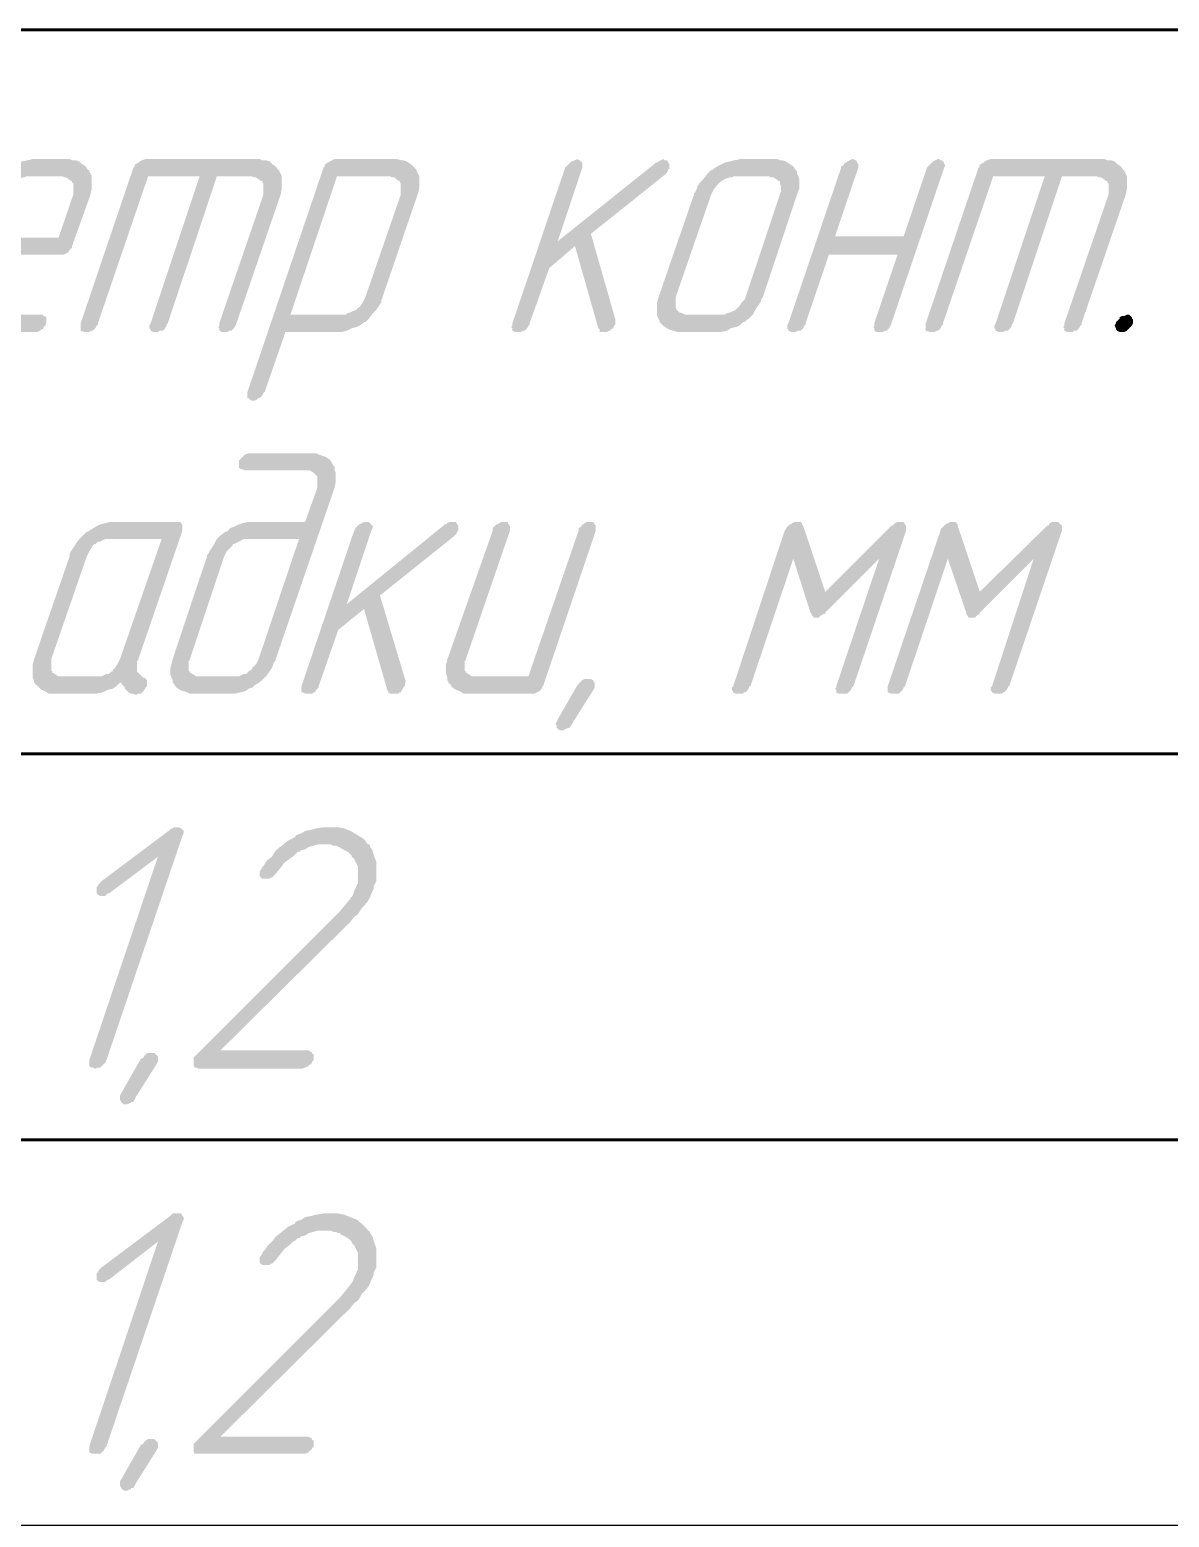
# Model space of a CAD drawing. Extents: x 260 to 1101, y 70 to 664.
# Drawn here: x 462.04 to 485.64, y 271.97 to 302.79 of the extents above; entities that cross this region are included whole.
import ezdxf

# ---------------------------------------------------------------- set-up
doc = ezdxf.new("R2010")
doc.units = 0
doc.header["$MEASUREMENT"] = 0
doc.layers.add('PDF _Геометрия', color=7, linetype='CONTINUOUS')
doc.layers.add('PDF _Сплошная заливка', color=7, linetype='CONTINUOUS')

msp = doc.modelspace()

# ---------------------------------------------------------------- hatches: boundary and pattern name
at = {"layer": 'PDF _Сплошная заливка', "transparency": 33554559}
h = msp.add_hatch(color=256, dxfattribs=at)
h.paths.add_polyline_path([(462.715, 299.754), (461.978, 299.754), (461.927, 299.729), (461.902, 299.729), (461.8, 299.704), (461.749, 299.678), (461.699, 299.627), (461.699, 299.627), (461.673, 299.627), (461.648, 299.602), (461.622, 299.577), (461.572, 299.475), (461.521, 299.424), (461.521, 299.373), (461.216, 298.484), (462.639, 298.484), (462.943, 299.373), (462.943, 299.399), (462.943, 299.399), (462.943, 299.424), (462.943, 299.475), (462.943, 299.551), (462.943, 299.602), (462.918, 299.627), (462.918, 299.653), (462.893, 299.653), (462.867, 299.678), (462.791, 299.729), (462.766, 299.729)], flags=0)
h.paths.add_polyline_path([(462.918, 300.085), (462.994, 300.085), (463.07, 300.059), (463.121, 300.008), (463.197, 299.958), (463.248, 299.881), (463.274, 299.881), (463.274, 299.856), (463.299, 299.805), (463.325, 299.754), (463.325, 299.678), (463.325, 299.602), (463.325, 299.5), (463.299, 299.373), (462.918, 298.307), (462.918, 298.307), (462.918, 298.281), (462.893, 298.256), (462.867, 298.23), (462.842, 298.18), (462.791, 298.154), (462.74, 298.129), (462.689, 298.129), (461.089, 298.129), (460.784, 297.24), (460.784, 297.24), (460.784, 297.214), (460.759, 297.189), (460.759, 297.138), (460.759, 297.062), (460.784, 297.037), (460.809, 296.986), (460.809, 296.986), (460.809, 296.96), (460.86, 296.935), (460.911, 296.91), (460.962, 296.884), (461.013, 296.884), (462.283, 296.884), (462.308, 296.884), (462.334, 296.859), (462.385, 296.833), (462.385, 296.808), (462.385, 296.783), (462.385, 296.757), (462.385, 296.706), (462.385, 296.706), (462.359, 296.656), (462.334, 296.63), (462.308, 296.579), (462.283, 296.579), (462.257, 296.554), (462.207, 296.529), (462.156, 296.529), (460.835, 296.529), (460.784, 296.529), (460.733, 296.554), (460.657, 296.579), (460.581, 296.605), (460.505, 296.656), (460.454, 296.732), (460.454, 296.732), (460.428, 296.757), (460.403, 296.808), (460.403, 296.859), (460.378, 296.935), (460.378, 297.037), (460.403, 297.138), (460.428, 297.24), (461.14, 299.373), (461.165, 299.399), (461.165, 299.424), (461.191, 299.475), (461.241, 299.551), (461.267, 299.627), (461.343, 299.704), (461.419, 299.805), (461.521, 299.881), (461.521, 299.881), (461.572, 299.907), (461.622, 299.958), (461.699, 299.983), (461.8, 300.034), (461.876, 300.059), (462.003, 300.085), (462.105, 300.11), (462.867, 300.11)], flags=0)
for points in [[(466.856, 300.085), (466.932, 300.085), (467.008, 300.059), (467.059, 300.008), (467.135, 299.958), (467.186, 299.881), (467.211, 299.881), (467.211, 299.856), (467.237, 299.805), (467.262, 299.754), (467.262, 299.678), (467.262, 299.602), (467.262, 299.5), (467.237, 299.373), (466.322, 296.706), (466.322, 296.681), (466.297, 296.656), (466.271, 296.605), (466.221, 296.554), (466.221, 296.554), (466.17, 296.554), (466.144, 296.529), (466.094, 296.529), (466.068, 296.529), (466.043, 296.529), (466.017, 296.529), (465.967, 296.554), (465.967, 296.579), (465.967, 296.605), (465.941, 296.63), (465.967, 296.656), (465.967, 296.706), (466.881, 299.373), (466.881, 299.399), (466.881, 299.399), (466.881, 299.424), (466.881, 299.475), (466.881, 299.551), (466.881, 299.602), (466.856, 299.627), (466.856, 299.653), (466.83, 299.653), (466.805, 299.678), (466.729, 299.729), (466.703, 299.729), (466.627, 299.754), (465.916, 299.754), (464.9, 296.706), (464.874, 296.681), (464.874, 296.656), (464.849, 296.605), (464.798, 296.554), (464.773, 296.554), (464.747, 296.554), (464.696, 296.529), (464.646, 296.529), (464.646, 296.529), (464.62, 296.529), (464.595, 296.529), (464.544, 296.554), (464.544, 296.579), (464.518, 296.605), (464.518, 296.63), (464.518, 296.656), (464.544, 296.706), (465.56, 299.754), (464.493, 299.754), (463.452, 296.706), (463.452, 296.681), (463.426, 296.656), (463.401, 296.605), (463.35, 296.554), (463.35, 296.554), (463.325, 296.554), (463.274, 296.529), (463.223, 296.529), (463.223, 296.529), (463.197, 296.529), (463.172, 296.529), (463.096, 296.554), (463.096, 296.579), (463.096, 296.605), (463.096, 296.63), (463.096, 296.656), (463.096, 296.706), (464.188, 299.932), (464.188, 299.932), (464.214, 299.958), (464.214, 299.983), (464.239, 300.008), (464.29, 300.034), (464.315, 300.059), (464.366, 300.085), (464.442, 300.11), (466.805, 300.11)], [(475.189, 300.085), (475.239, 300.085), (475.265, 300.034), (475.265, 300.034), (475.29, 300.008), (475.29, 299.958), (475.29, 299.907), (475.265, 299.907), (475.265, 299.881), (475.239, 299.831), (475.189, 299.78), (473.664, 298.561), (474.172, 296.783), (474.172, 296.706), (474.172, 296.681), (474.147, 296.656), (474.122, 296.605), (474.071, 296.579), (474.071, 296.554), (474.045, 296.554), (473.994, 296.529), (473.944, 296.529), (473.918, 296.529), (473.867, 296.529), (473.842, 296.529), (473.842, 296.554), (473.842, 296.579), (473.817, 296.605), (473.334, 298.307), (472.8, 297.849), (472.394, 296.706), (472.394, 296.681), (472.369, 296.656), (472.343, 296.605), (472.292, 296.554), (472.292, 296.554), (472.267, 296.554), (472.216, 296.529), (472.165, 296.529), (472.14, 296.529), (472.14, 296.529), (472.089, 296.529), (472.038, 296.554), (472.038, 296.579), (472.038, 296.605), (472.013, 296.63), (472.038, 296.656), (472.038, 296.706), (473.131, 299.932), (473.131, 299.932), (473.156, 299.958), (473.182, 299.983), (473.232, 300.034), (473.232, 300.034), (473.258, 300.059), (473.334, 300.085), (473.385, 300.11), (473.385, 300.11), (473.41, 300.085), (473.436, 300.085), (473.461, 300.059), (473.486, 300.034), (473.486, 300.008), (473.486, 299.983), (473.486, 299.932), (472.978, 298.408), (475.011, 300.034), (475.011, 300.034), (475.036, 300.034), (475.062, 300.059), (475.112, 300.085), (475.163, 300.11), (475.163, 300.11)], [(480.905, 300.085), (480.93, 300.085), (480.955, 300.059), (480.981, 300.034), (480.981, 300.008), (481.006, 299.983), (480.981, 299.932), (479.888, 296.706), (479.888, 296.681), (479.863, 296.656), (479.838, 296.605), (479.787, 296.554), (479.787, 296.554), (479.761, 296.554), (479.711, 296.529), (479.66, 296.529), (479.634, 296.529), (479.609, 296.529), (479.584, 296.529), (479.533, 296.554), (479.533, 296.579), (479.533, 296.605), (479.507, 296.63), (479.533, 296.656), (479.533, 296.706), (480.015, 298.129), (478.593, 298.129), (478.11, 296.706), (478.11, 296.681), (478.085, 296.656), (478.059, 296.605), (478.008, 296.554), (477.983, 296.554), (477.958, 296.554), (477.907, 296.529), (477.856, 296.529), (477.856, 296.529), (477.831, 296.529), (477.805, 296.529), (477.754, 296.554), (477.754, 296.579), (477.729, 296.605), (477.729, 296.63), (477.729, 296.656), (477.754, 296.706), (478.847, 299.932), (478.847, 299.932), (478.847, 299.958), (478.898, 299.983), (478.923, 300.034), (478.948, 300.034), (478.974, 300.059), (479.025, 300.085), (479.075, 300.11), (479.101, 300.11), (479.126, 300.085), (479.152, 300.085), (479.177, 300.059), (479.177, 300.034), (479.202, 300.008), (479.202, 299.983), (479.202, 299.932), (478.72, 298.51), (480.142, 298.51), (480.625, 299.932), (480.625, 299.932), (480.651, 299.958), (480.676, 299.983), (480.727, 300.034), (480.727, 300.034), (480.752, 300.059), (480.803, 300.085), (480.854, 300.11), (480.879, 300.11)], [(484.36, 300.085), (484.436, 300.085), (484.512, 300.059), (484.563, 300.008), (484.639, 299.958), (484.69, 299.881), (484.715, 299.881), (484.715, 299.856), (484.741, 299.805), (484.766, 299.754), (484.766, 299.678), (484.766, 299.602), (484.766, 299.5), (484.741, 299.373), (483.826, 296.706), (483.826, 296.681), (483.801, 296.656), (483.775, 296.605), (483.725, 296.554), (483.725, 296.554), (483.674, 296.554), (483.648, 296.529), (483.597, 296.529), (483.572, 296.529), (483.547, 296.529), (483.521, 296.529), (483.47, 296.554), (483.47, 296.579), (483.47, 296.605), (483.445, 296.63), (483.47, 296.656), (483.47, 296.706), (484.385, 299.373), (484.385, 299.399), (484.385, 299.399), (484.385, 299.424), (484.385, 299.475), (484.385, 299.551), (484.385, 299.602), (484.36, 299.627), (484.36, 299.653), (484.334, 299.653), (484.309, 299.678), (484.233, 299.729), (484.207, 299.729), (484.131, 299.754), (483.42, 299.754), (482.404, 296.706), (482.378, 296.681), (482.378, 296.656), (482.353, 296.605), (482.302, 296.554), (482.276, 296.554), (482.251, 296.554), (482.2, 296.529), (482.149, 296.529), (482.149, 296.529), (482.124, 296.529), (482.099, 296.529), (482.048, 296.554), (482.048, 296.579), (482.022, 296.605), (482.022, 296.63), (482.022, 296.656), (482.048, 296.706), (483.064, 299.754), (481.997, 299.754), (480.955, 296.706), (480.955, 296.681), (480.93, 296.656), (480.905, 296.605), (480.854, 296.554), (480.854, 296.554), (480.828, 296.554), (480.778, 296.529), (480.727, 296.529), (480.727, 296.529), (480.701, 296.529), (480.676, 296.529), (480.6, 296.554), (480.6, 296.579), (480.6, 296.605), (480.6, 296.63), (480.6, 296.656), (480.6, 296.706), (481.692, 299.932), (481.692, 299.932), (481.718, 299.958), (481.718, 299.983), (481.743, 300.008), (481.794, 300.034), (481.819, 300.059), (481.87, 300.085), (481.946, 300.11), (484.309, 300.11)], [(484.817, 296.884), (484.842, 296.859), (484.868, 296.833), (484.868, 296.808), (484.893, 296.783), (484.893, 296.757), (484.893, 296.706), (484.893, 296.706), (484.868, 296.656), (484.842, 296.63), (484.791, 296.579), (484.791, 296.579), (484.766, 296.554), (484.715, 296.529), (484.665, 296.529), (484.639, 296.529), (484.614, 296.529), (484.563, 296.554), (484.537, 296.579), (484.537, 296.579), (484.537, 296.605), (484.512, 296.656), (484.537, 296.706), (484.537, 296.706), (484.537, 296.732), (484.563, 296.757), (484.614, 296.808), (484.614, 296.833), (484.665, 296.859), (484.715, 296.859), (484.766, 296.884), (484.791, 296.884)], [(470.844, 292.592), (470.87, 292.592), (470.895, 292.541), (470.895, 292.541), (470.921, 292.515), (470.921, 292.465), (470.921, 292.414), (470.895, 292.414), (470.895, 292.388), (470.87, 292.338), (470.819, 292.287), (469.295, 291.068), (469.828, 289.29), (469.803, 289.188), (469.803, 289.188), (469.777, 289.163), (469.752, 289.112), (469.726, 289.061), (469.701, 289.061), (469.676, 289.036), (469.625, 289.036), (469.574, 289.036), (469.549, 289.036), (469.523, 289.036), (469.498, 289.036), (469.472, 289.061), (469.472, 289.061), (469.447, 289.112), (468.964, 290.788), (468.431, 290.356), (468.024, 289.188), (468.024, 289.188), (468.024, 289.163), (467.974, 289.112), (467.948, 289.061), (467.923, 289.061), (467.897, 289.036), (467.847, 289.036), (467.796, 289.036), (467.796, 289.036), (467.77, 289.036), (467.745, 289.036), (467.694, 289.061), (467.669, 289.061), (467.669, 289.112), (467.669, 289.137), (467.669, 289.163), (467.669, 289.188), (468.761, 292.414), (468.786, 292.439), (468.786, 292.465), (468.812, 292.49), (468.863, 292.541), (468.863, 292.541), (468.914, 292.566), (468.964, 292.592), (469.015, 292.592), (469.015, 292.592), (469.041, 292.592), (469.066, 292.592), (469.117, 292.541), (469.117, 292.541), (469.142, 292.515), (469.142, 292.465), (469.117, 292.414), (468.609, 290.89), (470.641, 292.541), (470.641, 292.541), (470.666, 292.541), (470.692, 292.566), (470.743, 292.592), (470.794, 292.592), (470.819, 292.592)], [(473.69, 292.592), (473.715, 292.592), (473.74, 292.541), (473.74, 292.541), (473.766, 292.515), (473.766, 292.465), (473.766, 292.414), (472.673, 289.188), (472.673, 289.188), (472.648, 289.163), (472.648, 289.137), (472.623, 289.112), (472.597, 289.086), (472.546, 289.061), (472.496, 289.036), (472.419, 289.036), (471.124, 289.036), (471.073, 289.036), (471.022, 289.036), (470.946, 289.086), (470.87, 289.112), (470.794, 289.163), (470.743, 289.239), (470.717, 289.239), (470.717, 289.264), (470.692, 289.315), (470.692, 289.366), (470.666, 289.442), (470.666, 289.544), (470.666, 289.645), (470.692, 289.747), (471.632, 292.414), (471.632, 292.439), (471.632, 292.465), (471.657, 292.49), (471.708, 292.541), (471.733, 292.541), (471.759, 292.566), (471.81, 292.592), (471.86, 292.592), (471.86, 292.592), (471.886, 292.592), (471.937, 292.592), (471.962, 292.541), (471.962, 292.541), (471.988, 292.515), (471.988, 292.465), (471.988, 292.414), (471.073, 289.747), (471.073, 289.721), (471.048, 289.721), (471.048, 289.696), (471.048, 289.645), (471.048, 289.569), (471.048, 289.518), (471.073, 289.493), (471.073, 289.467), (471.098, 289.467), (471.124, 289.442), (471.2, 289.391), (471.251, 289.391), (471.302, 289.391), (472.369, 289.391), (473.41, 292.414), (473.41, 292.439), (473.41, 292.465), (473.461, 292.49), (473.486, 292.541), (473.512, 292.541), (473.537, 292.566), (473.588, 292.592), (473.639, 292.592), (473.664, 292.592)], [(480.092, 292.592), (480.142, 292.592), (480.168, 292.541), (480.168, 292.541), (480.193, 292.515), (480.193, 292.465), (480.193, 292.439), (480.193, 292.414), (479.101, 289.188), (479.101, 289.188), (479.075, 289.163), (479.05, 289.112), (478.999, 289.061), (478.999, 289.061), (478.974, 289.036), (478.923, 289.036), (478.872, 289.036), (478.847, 289.036), (478.821, 289.036), (478.796, 289.036), (478.745, 289.061), (478.745, 289.061), (478.745, 289.112), (478.72, 289.137), (478.745, 289.163), (478.745, 289.188), (479.634, 291.83), (478.517, 290.712), (478.517, 290.687), (478.491, 290.687), (478.44, 290.661), (478.389, 290.61), (478.364, 290.61), (478.313, 290.61), (478.313, 290.61), (478.288, 290.61), (478.237, 290.661), (478.237, 290.687), (478.212, 290.712), (477.856, 291.83), (476.967, 289.188), (476.941, 289.188), (476.941, 289.163), (476.916, 289.112), (476.865, 289.061), (476.84, 289.061), (476.814, 289.036), (476.764, 289.036), (476.713, 289.036), (476.713, 289.036), (476.687, 289.036), (476.662, 289.036), (476.611, 289.061), (476.611, 289.061), (476.586, 289.112), (476.586, 289.137), (476.586, 289.163), (476.611, 289.188), (477.678, 292.414), (477.704, 292.439), (477.704, 292.465), (477.729, 292.49), (477.78, 292.541), (477.805, 292.541), (477.831, 292.566), (477.881, 292.592), (477.932, 292.592), (477.958, 292.592), (477.983, 292.592), (478.008, 292.592), (478.008, 292.592), (478.034, 292.566), (478.034, 292.541), (478.059, 292.515), (478.517, 291.144), (479.888, 292.515), (479.914, 292.515), (479.914, 292.515), (479.965, 292.566), (480.015, 292.592), (480.041, 292.592)], [(483.318, 292.592), (483.343, 292.592), (483.394, 292.541), (483.394, 292.541), (483.42, 292.515), (483.42, 292.465), (483.42, 292.439), (483.42, 292.414), (482.327, 289.188), (482.302, 289.188), (482.302, 289.163), (482.276, 289.112), (482.226, 289.061), (482.2, 289.061), (482.175, 289.036), (482.124, 289.036), (482.073, 289.036), (482.073, 289.036), (482.048, 289.036), (482.022, 289.036), (481.972, 289.061), (481.972, 289.061), (481.946, 289.112), (481.946, 289.137), (481.946, 289.163), (481.972, 289.188), (482.835, 291.83), (481.718, 290.712), (481.718, 290.687), (481.718, 290.687), (481.667, 290.661), (481.616, 290.61), (481.591, 290.61), (481.54, 290.61), (481.514, 290.61), (481.489, 290.61), (481.463, 290.661), (481.438, 290.687), (481.438, 290.712), (481.057, 291.83), (480.168, 289.188), (480.168, 289.188), (480.142, 289.163), (480.117, 289.112), (480.066, 289.061), (480.066, 289.061), (480.041, 289.036), (479.99, 289.036), (479.939, 289.036), (479.939, 289.036), (479.914, 289.036), (479.888, 289.036), (479.812, 289.061), (479.812, 289.061), (479.812, 289.112), (479.812, 289.137), (479.812, 289.163), (479.812, 289.188), (480.905, 292.414), (480.905, 292.439), (480.93, 292.465), (480.955, 292.49), (481.006, 292.541), (481.006, 292.541), (481.057, 292.566), (481.108, 292.592), (481.159, 292.592), (481.184, 292.592), (481.184, 292.592), (481.209, 292.592), (481.235, 292.592), (481.235, 292.566), (481.26, 292.541), (481.26, 292.515), (481.718, 291.144), (483.115, 292.515), (483.115, 292.515), (483.14, 292.515), (483.166, 292.566), (483.216, 292.592), (483.267, 292.592), (483.293, 292.592)], [(473.664, 289.34), (473.69, 289.315), (473.715, 289.315), (473.715, 289.29), (473.74, 289.264), (473.74, 289.213), (473.74, 289.188), (473.74, 289.163), (473.715, 289.112), (473.283, 288.426), (473.258, 288.375), (473.207, 288.324), (473.182, 288.324), (473.182, 288.324), (473.131, 288.299), (473.105, 288.274), (473.08, 288.274), (473.055, 288.274), (473.029, 288.274), (472.978, 288.299), (472.978, 288.324), (472.953, 288.324), (472.953, 288.375), (472.928, 288.401), (472.953, 288.451), (472.953, 288.451), (472.978, 288.502), (473.385, 289.213), (473.41, 289.239), (473.461, 289.29), (473.486, 289.315), (473.486, 289.315), (473.537, 289.34), (473.563, 289.34), (473.588, 289.34), (473.613, 289.34)], [(465.128, 286.267), (465.179, 286.242), (465.204, 286.216), (465.204, 286.216), (465.23, 286.191), (465.23, 286.14), (465.204, 286.089), (463.629, 281.441), (463.629, 281.441), (463.604, 281.39), (463.579, 281.365), (463.528, 281.314), (463.528, 281.314), (463.502, 281.289), (463.452, 281.289), (463.401, 281.263), (463.375, 281.263), (463.375, 281.289), (463.325, 281.289), (463.274, 281.314), (463.274, 281.314), (463.274, 281.339), (463.274, 281.39), (463.274, 281.416), (463.274, 281.441), (464.696, 285.657), (463.68, 284.895), (463.655, 284.895), (463.629, 284.87), (463.604, 284.845), (463.553, 284.845), (463.528, 284.845), (463.502, 284.845), (463.452, 284.87), (463.426, 284.895), (463.426, 284.895), (463.426, 284.946), (463.426, 284.972), (463.426, 285.022), (463.426, 285.022), (463.452, 285.048), (463.477, 285.099), (463.528, 285.149), (464.95, 286.216), (464.976, 286.242), (465.001, 286.242), (465.027, 286.267), (465.103, 286.267), (465.103, 286.267)], [(468.329, 286.267), (468.38, 286.267), (468.431, 286.267), (468.558, 286.242), (468.685, 286.191), (468.812, 286.115), (468.939, 286.038), (468.99, 285.988), (469.041, 285.911), (469.041, 285.911), (469.066, 285.911), (469.091, 285.886), (469.091, 285.861), (469.142, 285.784), (469.168, 285.683), (469.218, 285.556), (469.218, 285.403), (469.218, 285.327), (469.218, 285.226), (469.218, 285.149), (469.168, 285.048), (469.168, 285.048), (469.168, 285.022), (469.168, 284.997), (469.142, 284.946), (469.117, 284.895), (469.091, 284.819), (469.015, 284.692), (468.99, 284.692), (468.99, 284.667), (468.964, 284.641), (468.914, 284.591), (468.888, 284.54), (468.837, 284.464), (468.761, 284.413), (468.685, 284.311), (465.992, 281.644), (467.821, 281.644), (467.847, 281.619), (467.872, 281.619), (467.897, 281.568), (467.923, 281.568), (467.923, 281.543), (467.923, 281.492), (467.923, 281.466), (467.923, 281.441), (467.897, 281.416), (467.872, 281.365), (467.821, 281.339), (467.821, 281.314), (467.796, 281.314), (467.745, 281.289), (467.669, 281.263), (465.535, 281.263), (465.509, 281.289), (465.459, 281.289), (465.433, 281.339), (465.433, 281.339), (465.433, 281.365), (465.433, 281.416), (465.433, 281.466), (465.433, 281.466), (465.433, 281.492), (465.484, 281.543), (468.456, 284.514), (468.583, 284.667), (468.685, 284.794), (468.685, 284.794), (468.685, 284.819), (468.71, 284.819), (468.736, 284.87), (468.761, 284.946), (468.812, 285.048), (468.812, 285.048), (468.812, 285.073), (468.837, 285.099), (468.837, 285.175), (468.837, 285.251), (468.837, 285.353), (468.837, 285.454), (468.786, 285.556), (468.761, 285.607), (468.71, 285.657), (468.71, 285.657), (468.71, 285.683), (468.685, 285.708), (468.66, 285.734), (468.583, 285.784), (468.482, 285.835), (468.482, 285.835), (468.456, 285.861), (468.431, 285.861), (468.38, 285.886), (468.329, 285.886), (468.278, 285.911), (468.151, 285.911), (468.101, 285.911), (468.05, 285.911), (467.999, 285.911), (467.923, 285.886), (467.821, 285.861), (467.745, 285.81), (467.643, 285.784), (467.643, 285.759), (467.592, 285.759), (467.542, 285.708), (467.491, 285.657), (467.415, 285.607), (467.313, 285.53), (467.237, 285.429), (467.135, 285.302), (467.135, 285.302), (467.11, 285.276), (467.084, 285.251), (467.059, 285.226), (467.034, 285.226), (467.008, 285.2), (466.983, 285.2), (466.932, 285.2), (466.932, 285.2), (466.907, 285.2), (466.856, 285.2), (466.83, 285.226), (466.805, 285.251), (466.805, 285.276), (466.805, 285.302), (466.805, 285.353), (466.856, 285.429), (466.856, 285.429), (466.856, 285.454), (466.881, 285.454), (466.907, 285.505), (466.957, 285.581), (467.059, 285.657), (467.135, 285.784), (467.262, 285.886), (467.389, 285.988), (467.542, 286.064), (467.542, 286.064), (467.542, 286.089), (467.592, 286.115), (467.669, 286.14), (467.745, 286.191), (467.872, 286.216), (467.974, 286.242), (468.126, 286.267), (468.253, 286.267), (468.304, 286.267)], [(464.62, 281.593), (464.646, 281.568), (464.671, 281.543), (464.671, 281.543), (464.696, 281.517), (464.696, 281.466), (464.696, 281.441), (464.696, 281.416), (464.671, 281.365), (464.239, 280.679), (464.214, 280.628), (464.188, 280.577), (464.137, 280.577), (464.137, 280.552), (464.112, 280.552), (464.061, 280.527), (464.036, 280.527), (464.036, 280.527), (463.985, 280.527), (463.96, 280.552), (463.934, 280.577), (463.934, 280.577), (463.909, 280.628), (463.909, 280.654), (463.909, 280.679), (463.909, 280.704), (463.934, 280.755), (464.341, 281.466), (464.392, 281.492), (464.417, 281.543), (464.442, 281.543), (464.442, 281.568), (464.493, 281.593), (464.544, 281.593), (464.569, 281.593), (464.569, 281.593)], [(465.128, 278.266), (465.179, 278.266), (465.204, 278.215), (465.204, 278.215), (465.23, 278.19), (465.23, 278.139), (465.204, 278.088), (463.629, 273.44), (463.629, 273.44), (463.604, 273.415), (463.579, 273.364), (463.528, 273.313), (463.528, 273.313), (463.502, 273.288), (463.452, 273.288), (463.401, 273.288), (463.375, 273.288), (463.375, 273.288), (463.325, 273.288), (463.274, 273.313), (463.274, 273.313), (463.274, 273.338), (463.274, 273.389), (463.274, 273.415), (463.274, 273.44), (464.696, 277.682), (463.68, 276.894), (463.655, 276.894), (463.629, 276.869), (463.604, 276.844), (463.553, 276.844), (463.528, 276.844), (463.502, 276.844), (463.452, 276.869), (463.426, 276.894), (463.426, 276.894), (463.426, 276.945), (463.426, 276.971), (463.426, 277.021), (463.426, 277.021), (463.452, 277.047), (463.477, 277.098), (463.528, 277.148), (464.95, 278.215), (464.976, 278.241), (465.001, 278.266), (465.027, 278.266), (465.103, 278.266), (465.103, 278.266)], [(468.329, 278.266), (468.38, 278.266), (468.431, 278.266), (468.558, 278.241), (468.685, 278.19), (468.812, 278.139), (468.939, 278.037), (468.99, 277.987), (469.041, 277.936), (469.041, 277.91), (469.066, 277.91), (469.091, 277.885), (469.091, 277.86), (469.142, 277.783), (469.168, 277.682), (469.218, 277.555), (469.218, 277.402), (469.218, 277.326), (469.218, 277.225), (469.218, 277.148), (469.168, 277.047), (469.168, 277.047), (469.168, 277.021), (469.168, 276.996), (469.142, 276.945), (469.117, 276.894), (469.091, 276.818), (469.015, 276.691), (468.99, 276.691), (468.99, 276.666), (468.964, 276.64), (468.914, 276.59), (468.888, 276.539), (468.837, 276.463), (468.761, 276.412), (468.685, 276.31), (465.992, 273.643), (467.821, 273.643), (467.847, 273.618), (467.872, 273.618), (467.897, 273.567), (467.923, 273.567), (467.923, 273.542), (467.923, 273.491), (467.923, 273.466), (467.923, 273.44), (467.897, 273.415), (467.872, 273.364), (467.821, 273.338), (467.821, 273.313), (467.796, 273.313), (467.745, 273.288), (467.669, 273.288), (465.535, 273.288), (465.509, 273.288), (465.459, 273.288), (465.433, 273.338), (465.433, 273.338), (465.433, 273.364), (465.433, 273.415), (465.433, 273.466), (465.433, 273.466), (465.433, 273.491), (465.484, 273.542), (468.456, 276.513), (468.583, 276.666), (468.685, 276.793), (468.685, 276.793), (468.685, 276.818), (468.71, 276.818), (468.736, 276.869), (468.761, 276.945), (468.812, 277.047), (468.812, 277.047), (468.812, 277.072), (468.837, 277.098), (468.837, 277.174), (468.837, 277.25), (468.837, 277.352), (468.837, 277.453), (468.786, 277.555), (468.761, 277.606), (468.71, 277.656), (468.71, 277.682), (468.71, 277.682), (468.685, 277.707), (468.66, 277.733), (468.583, 277.783), (468.482, 277.834), (468.482, 277.834), (468.456, 277.86), (468.431, 277.86), (468.38, 277.885), (468.329, 277.885), (468.278, 277.91), (468.151, 277.91), (468.101, 277.91), (468.05, 277.91), (467.999, 277.91), (467.923, 277.885), (467.821, 277.86), (467.745, 277.809), (467.643, 277.783), (467.643, 277.758), (467.592, 277.758), (467.542, 277.707), (467.491, 277.682), (467.415, 277.606), (467.313, 277.529), (467.237, 277.428), (467.135, 277.301), (467.135, 277.301), (467.11, 277.276), (467.084, 277.25), (467.059, 277.225), (467.034, 277.225), (467.008, 277.199), (466.983, 277.199), (466.932, 277.199), (466.932, 277.199), (466.907, 277.199), (466.856, 277.199), (466.83, 277.225), (466.805, 277.25), (466.805, 277.276), (466.805, 277.301), (466.805, 277.352), (466.856, 277.428), (466.856, 277.428), (466.856, 277.453), (466.881, 277.479), (466.907, 277.504), (466.957, 277.58), (467.059, 277.682), (467.135, 277.783), (467.262, 277.885), (467.389, 277.987), (467.542, 278.063), (467.542, 278.063), (467.542, 278.088), (467.592, 278.114), (467.669, 278.139), (467.745, 278.19), (467.872, 278.215), (467.974, 278.241), (468.126, 278.266), (468.253, 278.266), (468.304, 278.266)], [(464.62, 273.592), (464.646, 273.567), (464.671, 273.542), (464.671, 273.542), (464.696, 273.516), (464.696, 273.466), (464.696, 273.44), (464.696, 273.415), (464.671, 273.364), (464.239, 272.678), (464.214, 272.627), (464.188, 272.577), (464.137, 272.577), (464.137, 272.551), (464.112, 272.551), (464.061, 272.526), (464.036, 272.526), (464.036, 272.526), (463.985, 272.526), (463.96, 272.551), (463.934, 272.577), (463.934, 272.577), (463.909, 272.627), (463.909, 272.653), (463.909, 272.678), (463.909, 272.703), (463.934, 272.754), (464.341, 273.466), (464.392, 273.491), (464.417, 273.542), (464.442, 273.542), (464.442, 273.567), (464.493, 273.592), (464.544, 273.592), (464.569, 273.592), (464.569, 273.592)]]:
    msp.add_hatch(color=256, dxfattribs=at).paths.add_polyline_path(points)
h = msp.add_hatch(color=256, dxfattribs=at)
h.paths.add_polyline_path([(469.498, 299.754), (468.405, 299.754), (467.44, 296.884), (468.533, 296.884), (468.583, 296.884), (468.609, 296.91), (468.685, 296.935), (468.736, 296.96), (468.812, 296.986), (468.812, 296.986), (468.812, 297.011), (468.863, 297.037), (468.888, 297.062), (468.939, 297.138), (468.964, 297.189), (468.99, 297.24), (469.726, 299.373), (469.726, 299.399), (469.726, 299.399), (469.726, 299.424), (469.726, 299.475), (469.726, 299.551), (469.726, 299.602), (469.701, 299.627), (469.701, 299.653), (469.701, 299.653), (469.65, 299.678), (469.599, 299.729), (469.549, 299.729)], flags=0)
h.paths.add_polyline_path([(469.726, 300.085), (469.777, 300.085), (469.854, 300.059), (469.93, 300.008), (469.981, 299.958), (470.057, 299.881), (470.057, 299.881), (470.057, 299.856), (470.082, 299.805), (470.108, 299.754), (470.108, 299.678), (470.108, 299.602), (470.108, 299.5), (470.082, 299.399), (469.345, 297.24), (469.345, 297.214), (469.32, 297.189), (469.32, 297.138), (469.269, 297.062), (469.218, 296.986), (469.142, 296.91), (469.066, 296.808), (468.99, 296.732), (468.964, 296.732), (468.939, 296.706), (468.863, 296.656), (468.812, 296.63), (468.71, 296.605), (468.609, 296.554), (468.507, 296.529), (468.405, 296.529), (467.338, 296.529), (466.907, 295.284), (466.907, 295.284), (466.881, 295.259), (466.856, 295.208), (466.805, 295.157), (466.78, 295.157), (466.754, 295.132), (466.703, 295.106), (466.652, 295.106), (466.652, 295.106), (466.627, 295.106), (466.602, 295.132), (466.576, 295.157), (466.551, 295.157), (466.551, 295.182), (466.551, 295.233), (466.551, 295.284), (468.126, 299.932), (468.126, 299.932), (468.151, 299.958), (468.151, 299.983), (468.177, 300.008), (468.202, 300.034), (468.253, 300.059), (468.304, 300.085), (468.355, 300.11), (469.65, 300.11)], flags=0)
h = msp.add_hatch(color=256, dxfattribs=at)
h.paths.add_polyline_path([(477.348, 299.754), (476.611, 299.754), (476.586, 299.729), (476.535, 299.729), (476.459, 299.704), (476.408, 299.678), (476.332, 299.627), (476.332, 299.627), (476.332, 299.627), (476.306, 299.602), (476.281, 299.577), (476.205, 299.475), (476.179, 299.424), (476.154, 299.373), (475.417, 297.24), (475.417, 297.24), (475.417, 297.214), (475.417, 297.189), (475.417, 297.138), (475.417, 297.062), (475.417, 297.037), (475.443, 296.986), (475.443, 296.986), (475.468, 296.96), (475.493, 296.935), (475.57, 296.91), (475.62, 296.884), (475.671, 296.884), (476.408, 296.884), (476.433, 296.884), (476.459, 296.91), (476.56, 296.935), (476.611, 296.96), (476.662, 296.986), (476.662, 296.986), (476.687, 297.011), (476.713, 297.037), (476.738, 297.062), (476.789, 297.138), (476.84, 297.189), (476.865, 297.24), (477.577, 299.373), (477.577, 299.399), (477.577, 299.399), (477.602, 299.424), (477.602, 299.475), (477.602, 299.551), (477.577, 299.602), (477.577, 299.627), (477.577, 299.653), (477.551, 299.653), (477.526, 299.678), (477.45, 299.729), (477.399, 299.729)], flags=0)
h.paths.add_polyline_path([(477.577, 300.085), (477.627, 300.085), (477.704, 300.059), (477.78, 300.008), (477.856, 299.958), (477.907, 299.881), (477.907, 299.881), (477.932, 299.856), (477.932, 299.805), (477.958, 299.754), (477.983, 299.678), (477.983, 299.602), (477.983, 299.5), (477.932, 299.373), (477.221, 297.24), (477.196, 297.214), (477.196, 297.189), (477.17, 297.138), (477.119, 297.062), (477.068, 296.986), (477.018, 296.884), (476.941, 296.808), (476.84, 296.732), (476.814, 296.732), (476.789, 296.706), (476.738, 296.656), (476.662, 296.63), (476.56, 296.605), (476.484, 296.554), (476.357, 296.529), (476.256, 296.529), (475.493, 296.529), (475.443, 296.529), (475.366, 296.554), (475.29, 296.579), (475.239, 296.605), (475.163, 296.656), (475.087, 296.732), (475.087, 296.732), (475.087, 296.757), (475.062, 296.808), (475.036, 296.859), (475.036, 296.935), (475.036, 297.037), (475.036, 297.138), (475.062, 297.24), (475.798, 299.373), (475.798, 299.399), (475.824, 299.424), (475.849, 299.475), (475.874, 299.551), (475.925, 299.627), (476.001, 299.704), (476.078, 299.805), (476.154, 299.881), (476.179, 299.881), (476.205, 299.907), (476.281, 299.958), (476.332, 299.983), (476.433, 300.034), (476.535, 300.059), (476.637, 300.085), (476.764, 300.11), (477.526, 300.11)], flags=0)
h = msp.add_hatch(color=256, dxfattribs=at)
h.paths.add_polyline_path([(467.618, 292.236), (466.526, 292.236), (466.5, 292.236), (466.475, 292.236), (466.424, 292.211), (466.373, 292.185), (466.322, 292.16), (466.271, 292.134), (466.246, 292.134), (466.246, 292.109), (466.221, 292.084), (466.195, 292.058), (466.119, 291.982), (466.094, 291.931), (466.068, 291.88), (465.357, 289.747), (465.357, 289.721), (465.331, 289.721), (465.331, 289.696), (465.331, 289.645), (465.331, 289.569), (465.331, 289.518), (465.357, 289.493), (465.357, 289.467), (465.382, 289.467), (465.408, 289.442), (465.459, 289.417), (465.484, 289.391), (465.535, 289.391), (465.586, 289.391), (466.322, 289.391), (466.348, 289.391), (466.373, 289.391), (466.475, 289.442), (466.526, 289.442), (466.576, 289.493), (466.576, 289.493), (466.602, 289.518), (466.627, 289.518), (466.652, 289.569), (466.729, 289.645), (466.754, 289.696), (466.78, 289.747)], flags=0)
h.paths.add_polyline_path([(467.974, 294.014), (468.024, 293.989), (468.101, 293.963), (468.177, 293.938), (468.253, 293.887), (468.304, 293.811), (468.304, 293.811), (468.329, 293.76), (468.355, 293.735), (468.355, 293.658), (468.38, 293.608), (468.38, 293.506), (468.38, 293.43), (468.355, 293.303), (467.135, 289.747), (467.135, 289.721), (467.11, 289.696), (467.084, 289.645), (467.059, 289.569), (467.008, 289.493), (466.932, 289.391), (466.856, 289.315), (466.754, 289.239), (466.754, 289.239), (466.703, 289.213), (466.652, 289.163), (466.576, 289.137), (466.5, 289.086), (466.399, 289.061), (466.297, 289.036), (466.17, 289.036), (465.408, 289.036), (465.357, 289.036), (465.306, 289.061), (465.23, 289.086), (465.154, 289.112), (465.077, 289.163), (465.027, 289.239), (465.027, 289.239), (465.001, 289.264), (465.001, 289.315), (464.976, 289.366), (464.95, 289.442), (464.95, 289.544), (464.976, 289.645), (465.001, 289.747), (465.713, 291.88), (465.713, 291.906), (465.738, 291.931), (465.763, 291.982), (465.814, 292.058), (465.865, 292.134), (465.916, 292.236), (465.992, 292.312), (466.094, 292.388), (466.119, 292.388), (466.144, 292.414), (466.195, 292.465), (466.271, 292.49), (466.373, 292.541), (466.449, 292.566), (466.576, 292.592), (466.678, 292.592), (467.745, 292.592), (467.999, 293.303), (467.999, 293.328), (467.999, 293.328), (467.999, 293.379), (467.999, 293.404), (467.999, 293.43), (467.999, 293.481), (467.999, 293.531), (467.974, 293.557), (467.974, 293.557), (467.948, 293.582), (467.923, 293.608), (467.847, 293.658), (467.796, 293.658), (467.745, 293.658), (466.5, 293.658), (466.449, 293.684), (466.424, 293.684), (466.373, 293.709), (466.373, 293.709), (466.373, 293.76), (466.373, 293.785), (466.373, 293.836), (466.373, 293.862), (466.399, 293.887), (466.424, 293.912), (466.475, 293.963), (466.475, 293.963), (466.5, 293.989), (466.576, 294.014), (466.627, 294.014), (467.923, 294.014)], flags=0)
h = msp.add_hatch(color=256, dxfattribs=at)
h.paths.add_polyline_path([(464.773, 292.236), (463.68, 292.236), (463.655, 292.236), (463.604, 292.236), (463.502, 292.185), (463.452, 292.185), (463.401, 292.134), (463.401, 292.134), (463.375, 292.134), (463.35, 292.109), (463.325, 292.058), (463.274, 291.982), (463.248, 291.931), (463.223, 291.88), (462.486, 289.747), (462.486, 289.721), (462.486, 289.721), (462.486, 289.696), (462.486, 289.645), (462.486, 289.569), (462.486, 289.518), (462.512, 289.493), (462.512, 289.467), (462.512, 289.467), (462.562, 289.442), (462.639, 289.391), (462.664, 289.391), (462.715, 289.391), (463.452, 289.391), (463.502, 289.391), (463.528, 289.391), (463.629, 289.442), (463.68, 289.442), (463.731, 289.493), (463.731, 289.493), (463.756, 289.493), (463.756, 289.518), (463.807, 289.569), (463.858, 289.645), (463.883, 289.696), (463.909, 289.747)], flags=0)
h.paths.add_polyline_path([(465.128, 292.592), (465.154, 292.592), (465.179, 292.566), (465.204, 292.515), (465.204, 292.49), (465.204, 292.414), (464.29, 289.747), (464.29, 289.721), (464.265, 289.721), (464.265, 289.696), (464.265, 289.671), (464.265, 289.594), (464.265, 289.518), (464.265, 289.493), (464.29, 289.467), (464.341, 289.417), (464.392, 289.366), (464.417, 289.366), (464.417, 289.366), (464.442, 289.34), (464.468, 289.315), (464.468, 289.29), (464.468, 289.239), (464.468, 289.188), (464.468, 289.188), (464.442, 289.163), (464.417, 289.112), (464.366, 289.061), (464.366, 289.061), (464.341, 289.036), (464.29, 289.036), (464.239, 289.01), (464.163, 289.036), (464.163, 289.036), (464.137, 289.036), (464.087, 289.061), (464.036, 289.112), (464.01, 289.137), (464.01, 289.137), (464.01, 289.163), (463.985, 289.188), (463.96, 289.213), (463.934, 289.264), (463.909, 289.264), (463.883, 289.239), (463.833, 289.188), (463.756, 289.137), (463.655, 289.112), (463.553, 289.061), (463.426, 289.036), (463.325, 289.036), (462.562, 289.036), (462.512, 289.036), (462.435, 289.036), (462.359, 289.086), (462.283, 289.112), (462.232, 289.163), (462.156, 289.239), (462.156, 289.239), (462.131, 289.264), (462.131, 289.315), (462.105, 289.366), (462.105, 289.442), (462.105, 289.544), (462.105, 289.645), (462.131, 289.747), (462.867, 291.88), (462.867, 291.906), (462.867, 291.931), (462.893, 291.982), (462.943, 292.058), (462.994, 292.134), (463.045, 292.211), (463.121, 292.287), (463.223, 292.388), (463.248, 292.388), (463.274, 292.414), (463.325, 292.439), (463.401, 292.49), (463.502, 292.541), (463.604, 292.566), (463.706, 292.592), (463.833, 292.592), (465.103, 292.592)], flags=0)

# ---------------------------------------------------------------- linework, layer by layer
at = {"layer": 'PDF _Геометрия', "lineweight": 60}
msp.add_lwpolyline([(370.082, 302.789), (370.082, 287.788), (545.708, 287.788), (545.708, 302.789)], close=True, dxfattribs=at)
msp.add_lwpolyline([(545.708, 287.788), (370.082, 287.788), (370.082, 279.789), (545.708, 279.789), (370.082, 279.789), (370.082, 271.789), (545.708, 271.789), (370.082, 271.789), (370.082, 263.789), (545.708, 263.789), (370.082, 263.789), (370.082, 255.789), (545.708, 255.789), (370.082, 255.789), (370.082, 247.789), (545.708, 247.789), (370.082, 247.789), (370.082, 239.788), (545.708, 239.788)], dxfattribs=at)

doc.saveas('drawing.dxf')
